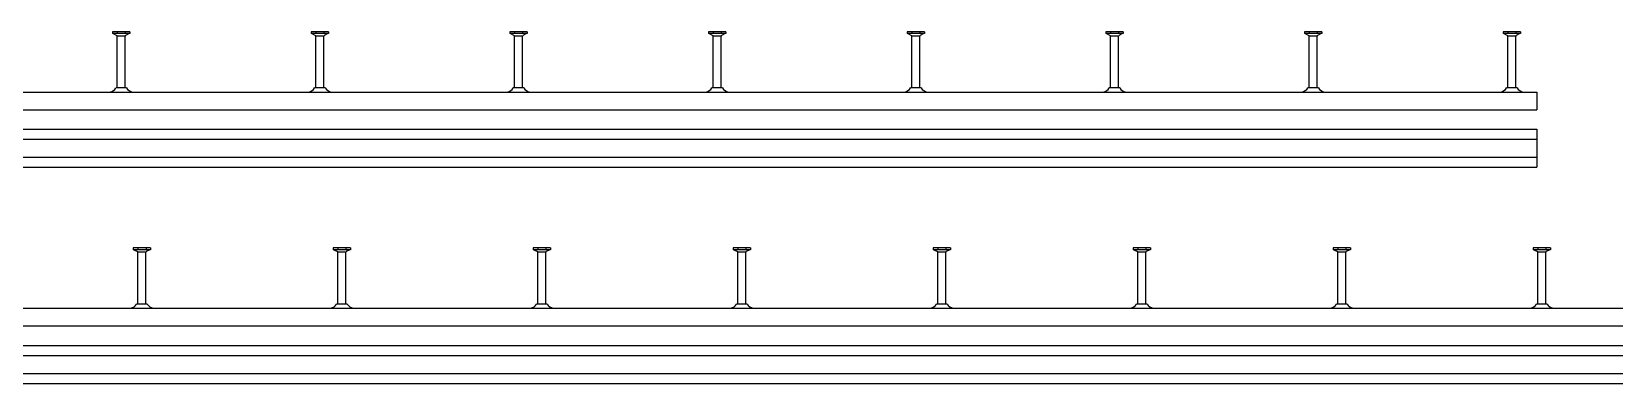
# Model space of a CAD drawing. Header units: millimetres. Extents: x 6937 to 13065, y -40 to 2527.
# Drawn here: x 8520 to 10103, y -40 to 311 of the extents above; entities that cross this region are included whole.
import ezdxf

# ---------------------------------------------------------------- set-up
doc = ezdxf.new("R2010")
doc.units = ezdxf.units.MM
doc.header["$LTSCALE"] = 10
doc.layers.add('HALFEN', color=2, linetype='CONTINUOUS')

msp = doc.modelspace()

# ---------------------------------------------------------------- linework, layer by layer
at = {"layer": 'HALFEN'}
for p, q in [((8618.5, 311.2), (8601.1, 311.2)), ((8601.1, 311.2), (8601.1, 309.3)), ((8618.5, 309.3), (8601.1, 309.3)), ((8601.8, 309.3), (8605.4, 307.5)), ((8605.7, 311), (8605.7, 309.6)), ((8605.8, 255), (8605.8, 306.8)), ((8606.3, 307.2), (8613.3, 307.2)), ((8613.8, 255), (8613.8, 306.8)), ((8613.9, 311), (8613.9, 309.6)), ((8617.8, 309.3), (8614.2, 307.5)), ((8618.5, 311.2), (8618.5, 309.3)), ((8817.2, 311.2), (8799.8, 311.2)), ((8799.8, 311.2), (8799.8, 309.3)), ((8817.2, 309.3), (8799.8, 309.3)), ((8800.5, 309.3), (8804.1, 307.5)), ((8804.4, 311), (8804.4, 309.6)), ((8804.5, 255), (8804.5, 306.8)), ((8805, 307.2), (8812, 307.2)), ((8812.5, 255), (8812.5, 306.8)), ((8812.6, 311), (8812.6, 309.6)), ((8816.5, 309.3), (8812.9, 307.5)), ((8817.2, 311.2), (8817.2, 309.3)), ((9015.9, 311.2), (8998.4, 311.2)), ((8998.4, 311.2), (8998.4, 309.3)), ((9015.9, 309.3), (8998.4, 309.3)), ((8999.2, 309.3), (9002.7, 307.5)), ((9003.1, 311), (9003.1, 309.6)), ((9003.2, 255), (9003.2, 306.8)), ((9003.7, 307.2), (9010.6, 307.2)), ((9011.2, 311), (9011.2, 309.6)), ((9011.2, 255), (9011.2, 306.8)), ((9015.2, 309.3), (9011.6, 307.5)), ((9015.9, 311.2), (9015.9, 309.3)), ((9214.5, 311.2), (9197.1, 311.2)), ((9197.1, 311.2), (9197.1, 309.3)), ((9214.5, 309.3), (9197.1, 309.3)), ((9197.8, 309.3), (9201.4, 307.5)), ((9201.7, 311), (9201.7, 309.6)), ((9201.8, 255), (9201.8, 306.8)), ((9202.3, 307.2), (9209.3, 307.2)), ((9209.8, 255), (9209.8, 306.8)), ((9209.9, 311), (9209.9, 309.6)), ((9213.8, 309.3), (9210.2, 307.5)), ((9214.5, 311.2), (9214.5, 309.3)), ((9413.2, 311.2), (9395.8, 311.2)), ((9395.8, 311.2), (9395.8, 309.3)), ((9413.2, 309.3), (9395.8, 309.3)), ((9396.5, 309.3), (9400.1, 307.5)), ((9400.4, 311), (9400.4, 309.6)), ((9400.5, 255), (9400.5, 306.8)), ((9401, 307.2), (9408, 307.2)), ((9408.5, 255), (9408.5, 306.8)), ((9408.6, 311), (9408.6, 309.6)), ((9412.5, 309.3), (9408.9, 307.5)), ((9413.2, 311.2), (9413.2, 309.3)), ((9611.9, 311.2), (9594.4, 311.2)), ((9594.4, 311.2), (9594.4, 309.3)), ((9611.9, 309.3), (9594.4, 309.3)), ((9595.2, 309.3), (9598.7, 307.5)), ((9599.1, 311), (9599.1, 309.6)), ((9599.2, 255), (9599.2, 306.8)), ((9599.7, 307.2), (9606.6, 307.2)), ((9607.2, 311), (9607.2, 309.6)), ((9607.2, 255), (9607.2, 306.8)), ((9611.2, 309.3), (9607.6, 307.5)), ((9611.9, 311.2), (9611.9, 309.3)), ((9810.5, 311.2), (9793.1, 311.2)), ((9793.1, 311.2), (9793.1, 309.3)), ((9810.5, 309.3), (9793.1, 309.3)), ((9793.8, 309.3), (9797.4, 307.5)), ((9797.7, 311), (9797.7, 309.6)), ((9797.8, 255), (9797.8, 306.8)), ((9798.3, 307.2), (9805.3, 307.2)), ((9805.8, 255), (9805.8, 306.8)), ((9805.9, 311), (9805.9, 309.6)), ((9809.8, 309.3), (9806.2, 307.5)), ((9810.5, 311.2), (9810.5, 309.3)), ((10009.2, 311.2), (9991.8, 311.2)), ((9991.8, 311.2), (9991.8, 309.3)), ((10009.2, 309.3), (9991.8, 309.3)), ((9992.5, 309.3), (9996.1, 307.5)), ((9996.4, 311), (9996.4, 309.6)), ((9996.5, 255), (9996.5, 306.8)), ((9997, 307.2), (10004, 307.2)), ((10004.5, 255), (10004.5, 306.8)), ((10004.6, 311), (10004.6, 309.6)), ((10008.5, 309.3), (10004.9, 307.5)), ((10009.2, 311.2), (10009.2, 309.3)), ((8615.1, 255), (8604.6, 255)), ((8813.7, 255), (8803.2, 255)), ((9012.4, 255), (9001.9, 255)), ((9211.1, 255), (9200.6, 255)), ((9409.7, 255), (9399.2, 255)), ((9608.4, 255), (9597.9, 255)), ((9807.1, 255), (9796.6, 255)), ((10005.7, 255), (9995.2, 255)), ((6995.5, 250.8), (10025.5, 250.8)), ((10025.5, 250.8), (10025.5, 233.3)), ((6995.5, 233.3), (10025.5, 233.3)), ((6995.5, 213.8), (10025.5, 213.8)), ((10025.5, 213.8), (10025.5, 175.8)), ((10025.5, 213.8), (10025.5, 175.8)), ((6995.5, 203.8), (10025.5, 203.8)), ((6995.5, 185.8), (10025.5, 185.8)), ((6995.5, 175.8), (10025.5, 175.8)), ((8639.2, 95.2), (8621.8, 95.2)), ((8621.8, 95.2), (8621.8, 93.3)), ((8626.4, 95), (8626.4, 93.6)), ((8634.6, 95), (8634.6, 93.6)), ((8639.2, 95.2), (8639.2, 93.3)), ((8839.2, 95.2), (8821.8, 95.2)), ((8821.8, 95.2), (8821.8, 93.3)), ((8826.4, 95), (8826.4, 93.6)), ((8834.6, 95), (8834.6, 93.6)), ((8839.2, 95.2), (8839.2, 93.3)), ((9039.2, 95.2), (9021.8, 95.2)), ((9021.8, 95.2), (9021.8, 93.3)), ((9026.4, 95), (9026.4, 93.6)), ((9034.6, 95), (9034.6, 93.6)), ((9039.2, 95.2), (9039.2, 93.3)), ((9239.2, 95.2), (9221.8, 95.2)), ((9221.8, 95.2), (9221.8, 93.3)), ((9226.4, 95), (9226.4, 93.6)), ((9234.6, 95), (9234.6, 93.6)), ((9239.2, 95.2), (9239.2, 93.3)), ((9439.2, 95.2), (9421.8, 95.2)), ((9421.8, 95.2), (9421.8, 93.3)), ((9426.4, 95), (9426.4, 93.6)), ((9434.6, 95), (9434.6, 93.6)), ((9439.2, 95.2), (9439.2, 93.3)), ((9639.2, 95.2), (9621.8, 95.2)), ((9621.8, 95.2), (9621.8, 93.3)), ((9626.4, 95), (9626.4, 93.6)), ((9634.6, 95), (9634.6, 93.6)), ((9639.2, 95.2), (9639.2, 93.3)), ((9839.2, 95.2), (9821.8, 95.2)), ((9821.8, 95.2), (9821.8, 93.3)), ((9826.4, 95), (9826.4, 93.6)), ((9834.6, 95), (9834.6, 93.6)), ((9839.2, 95.2), (9839.2, 93.3)), ((10039.2, 95.2), (10021.8, 95.2)), ((10021.8, 95.2), (10021.8, 93.3)), ((10026.4, 95), (10026.4, 93.6)), ((10034.6, 95), (10034.6, 93.6)), ((10039.2, 95.2), (10039.2, 93.3)), ((8639.2, 93.3), (8621.8, 93.3)), ((8622.5, 93.3), (8626.1, 91.5)), ((8626.5, 39), (8626.5, 90.8)), ((8627, 91.2), (8634, 91.2)), ((8634.5, 39), (8634.5, 90.8)), ((8638.5, 93.3), (8634.9, 91.5)), ((8839.2, 93.3), (8821.8, 93.3)), ((8822.5, 93.3), (8826.1, 91.5)), ((8826.5, 39), (8826.5, 90.8)), ((8827, 91.2), (8834, 91.2)), ((8834.5, 39), (8834.5, 90.8)), ((8838.5, 93.3), (8834.9, 91.5)), ((9039.2, 93.3), (9021.8, 93.3)), ((9022.5, 93.3), (9026.1, 91.5)), ((9026.5, 39), (9026.5, 90.8)), ((9027, 91.2), (9034, 91.2)), ((9034.5, 39), (9034.5, 90.8)), ((9038.5, 93.3), (9034.9, 91.5)), ((9239.2, 93.3), (9221.8, 93.3)), ((9222.5, 93.3), (9226.1, 91.5)), ((9226.5, 39), (9226.5, 90.8)), ((9227, 91.2), (9234, 91.2)), ((9234.5, 39), (9234.5, 90.8)), ((9238.5, 93.3), (9234.9, 91.5)), ((9439.2, 93.3), (9421.8, 93.3)), ((9422.5, 93.3), (9426.1, 91.5)), ((9426.5, 39), (9426.5, 90.8)), ((9427, 91.2), (9434, 91.2)), ((9434.5, 39), (9434.5, 90.8)), ((9438.5, 93.3), (9434.9, 91.5)), ((9639.2, 93.3), (9621.8, 93.3)), ((9622.5, 93.3), (9626.1, 91.5)), ((9626.5, 39), (9626.5, 90.8)), ((9627, 91.2), (9634, 91.2)), ((9634.5, 39), (9634.5, 90.8)), ((9638.5, 93.3), (9634.9, 91.5)), ((9839.2, 93.3), (9821.8, 93.3)), ((9822.5, 93.3), (9826.1, 91.5)), ((9826.5, 39), (9826.5, 90.8)), ((9827, 91.2), (9834, 91.2)), ((9834.5, 39), (9834.5, 90.8)), ((9838.5, 93.3), (9834.9, 91.5)), ((10039.2, 93.3), (10021.8, 93.3)), ((10022.5, 93.3), (10026.1, 91.5)), ((10026.5, 39), (10026.5, 90.8)), ((10027, 91.2), (10034, 91.2)), ((10034.5, 39), (10034.5, 90.8)), ((10038.5, 93.3), (10034.9, 91.5)), ((6995.5, 34.8), (13065.5, 34.8)), ((8635.7, 39), (8625.2, 39)), ((8835.7, 39), (8825.2, 39)), ((9035.7, 39), (9025.2, 39)), ((9235.7, 39), (9225.2, 39)), ((9435.7, 39), (9425.2, 39)), ((9635.7, 39), (9625.2, 39)), ((9835.7, 39), (9825.2, 39)), ((10035.7, 39), (10025.2, 39)), ((6995.5, 17.3), (13065.5, 17.3)), ((6995.5, -2.2), (13065.5, -2.2)), ((6995.5, -12.2), (13065.5, -12.2)), ((6995.5, -30.2), (13065.5, -30.2)), ((6995.5, -40.2), (13065.5, -40.2))]:
    msp.add_line(p, q, dxfattribs=at)
for centre, radius, start, end in [((8605, 306.8), 0.8, 0, 62.3005), ((8614.6, 306.8), 0.8, 117.6995, 180), ((8803.7, 306.8), 0.8, 0, 62.3005), ((8813.3, 306.8), 0.8, 117.6995, 180), ((9002.4, 306.8), 0.8, 0, 62.3005), ((9012, 306.8), 0.8, 117.6995, 180), ((9201, 306.8), 0.8, 0, 62.3005), ((9210.6, 306.8), 0.8, 117.6995, 180), ((9399.7, 306.8), 0.8, 0, 62.3005), ((9409.3, 306.8), 0.8, 117.6995, 180), ((9598.4, 306.8), 0.8, 0, 62.3005), ((9608, 306.8), 0.8, 117.6995, 180), ((9797, 306.8), 0.8, 0, 62.3005), ((9806.6, 306.8), 0.8, 117.6995, 180), ((9995.7, 306.8), 0.8, 0, 62.3005), ((10005.3, 306.8), 0.8, 117.6995, 180), ((8596.2, 260.6), 10, 283.5108, 326.4733), ((8623.4, 260.6), 10, 213.5267, 256.4892), ((8794.9, 260.6), 10, 283.5108, 326.4733), ((8822.1, 260.6), 10, 213.5267, 256.4892), ((8993.6, 260.6), 10, 283.5108, 326.4733), ((9020.7, 260.6), 10, 213.5267, 256.4892), ((9192.2, 260.6), 10, 283.5108, 326.4733), ((9219.4, 260.6), 10, 213.5267, 256.4892), ((9390.9, 260.6), 10, 283.5108, 326.4733), ((9418.1, 260.6), 10, 213.5267, 256.4892), ((9589.6, 260.6), 10, 283.5108, 326.4733), ((9616.7, 260.6), 10, 213.5267, 256.4892), ((9788.2, 260.6), 10, 283.5108, 326.4733), ((9815.4, 260.6), 10, 213.5267, 256.4892), ((9986.9, 260.6), 10, 283.5108, 326.4733), ((10014.1, 260.6), 10, 213.5267, 256.4892), ((8625.7, 90.8), 0.8, 0, 62.3005), ((8635.3, 90.8), 0.8, 117.6995, 180), ((8825.7, 90.8), 0.8, 0, 62.3005), ((8835.3, 90.8), 0.8, 117.6995, 180), ((9025.7, 90.8), 0.8, 0, 62.3005), ((9035.3, 90.8), 0.8, 117.6995, 180), ((9225.7, 90.8), 0.8, 0, 62.3005), ((9235.3, 90.8), 0.8, 117.6995, 180), ((9425.7, 90.8), 0.8, 0, 62.3005), ((9435.3, 90.8), 0.8, 117.6995, 180), ((9625.7, 90.8), 0.8, 0, 62.3005), ((9635.3, 90.8), 0.8, 117.6995, 180), ((9825.7, 90.8), 0.8, 0, 62.3005), ((9835.3, 90.8), 0.8, 117.6995, 180), ((10025.7, 90.8), 0.8, 0, 62.3005), ((10035.3, 90.8), 0.8, 117.6995, 180), ((8616.9, 44.6), 10, 283.5108, 326.4733), ((8644.1, 44.6), 10, 213.5267, 256.4892), ((8816.9, 44.6), 10, 283.5108, 326.4733), ((8844.1, 44.6), 10, 213.5267, 256.4892), ((9016.9, 44.6), 10, 283.5108, 326.4733), ((9044.1, 44.6), 10, 213.5267, 256.4892), ((9216.9, 44.6), 10, 283.5108, 326.4733), ((9244.1, 44.6), 10, 213.5267, 256.4892), ((9416.9, 44.6), 10, 283.5108, 326.4733), ((9444.1, 44.6), 10, 213.5267, 256.4892), ((9616.9, 44.6), 10, 283.5108, 326.4733), ((9644.1, 44.6), 10, 213.5267, 256.4892), ((9816.9, 44.6), 10, 283.5108, 326.4733), ((9844.1, 44.6), 10, 213.5267, 256.4892), ((10016.9, 44.6), 10, 283.5108, 326.4733), ((10044.1, 44.6), 10, 213.5267, 256.4892)]:
    msp.add_arc(centre, radius, start, end, dxfattribs=at)

doc.saveas('drawing.dxf')
